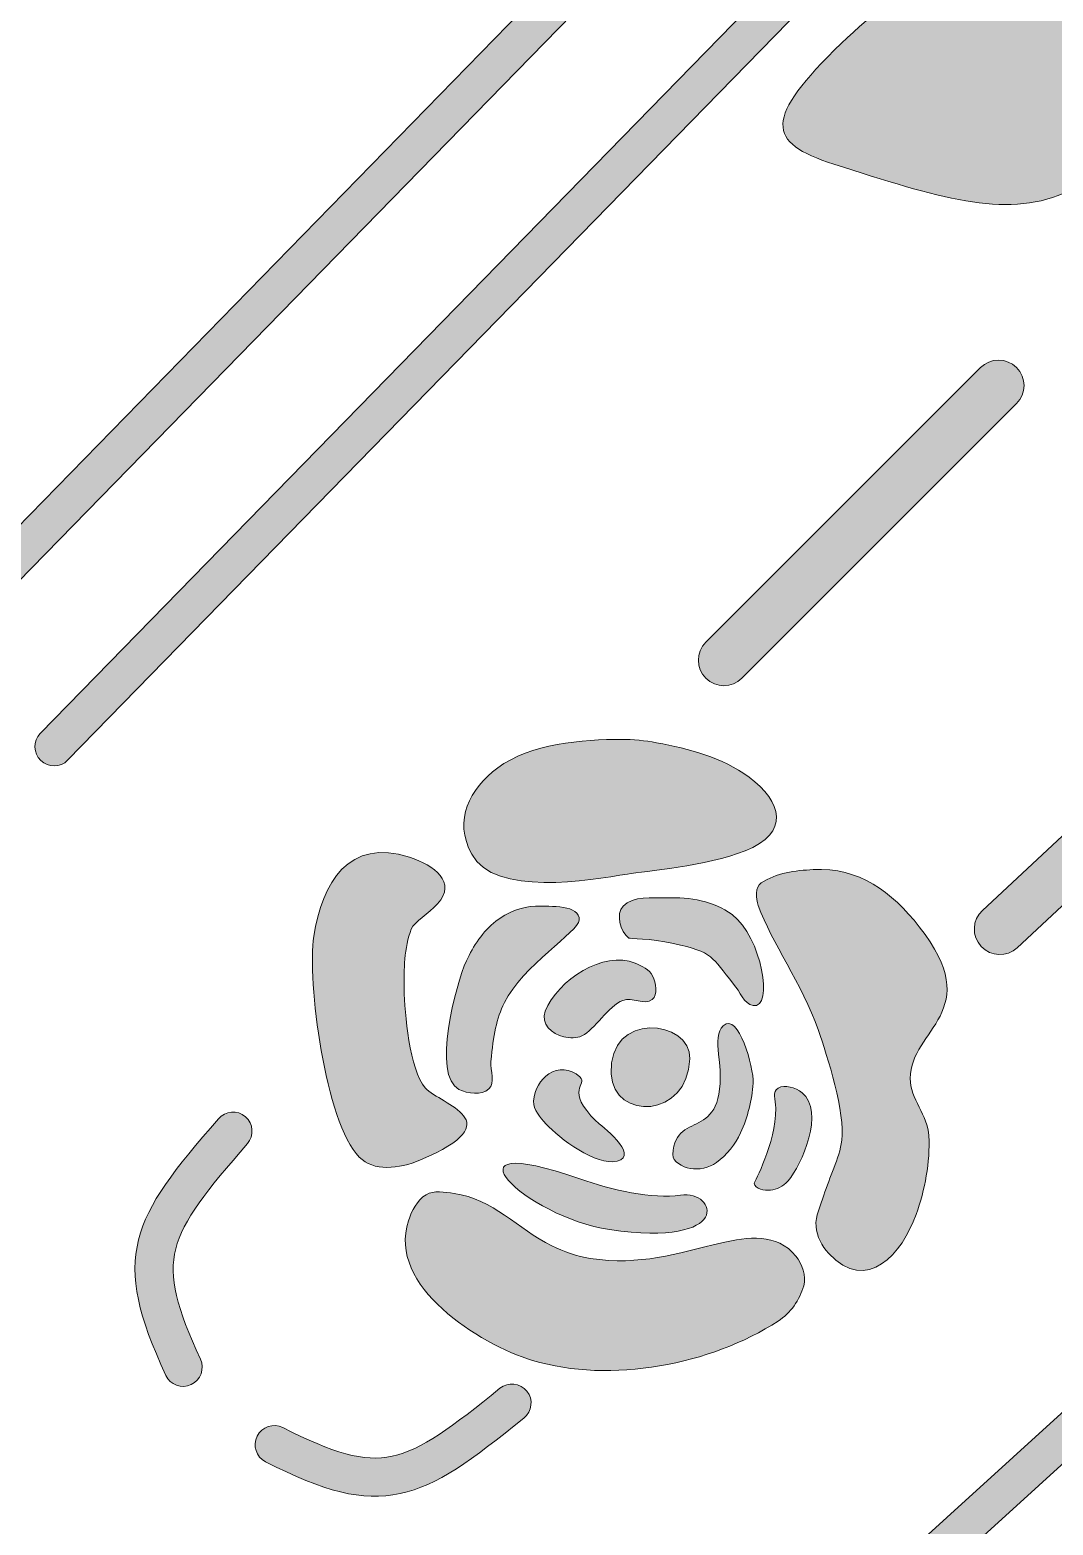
# Model space of a CAD drawing. Header units: inches. Extents: x -204 to 799, y -84 to 925.
# Drawn here: x 507.8 to 611.5, y 647.4 to 799 of the extents above; entities that cross this region are included whole.
import ezdxf

# ---------------------------------------------------------------- set-up
doc = ezdxf.new("R2010")
doc.units = ezdxf.units.IN
doc.header["$MEASUREMENT"] = 0
doc.layers.add('图层 1', color=7, linetype='Continuous')

# ---------------------------------------------------------------- blocks, each defined once
blk = doc.blocks.new('block 2')
at = {"layer": '图层 1', "true_color": 0xffffff}
h = blk.add_hatch(color=7, dxfattribs=at)
h.dxf.hatch_style = 2
edge = h.paths.add_edge_path()
edge.add_spline(control_points=[(493.99, 732.86), (494.76, 732.12), (495.99, 732.13), (496.74, 732.89), (496.74, 732.89), (595.12, 833.68), (595.12, 833.68), (595.86, 834.46), (595.85, 835.69), (595.08, 836.43), (594.32, 837.17), (593.08, 837.16), (592.34, 836.4), (592.34, 836.4), (493.96, 735.6), (493.96, 735.6), (493.22, 734.84), (493.24, 733.61), (493.99, 732.86)], knot_values=[0, 0, 0, 0, 1, 1, 1, 2, 2, 2, 3, 3, 3, 4, 4, 4, 5, 5, 5, 6, 6, 6, 6], degree=3, periodic=1)
h = blk.add_hatch(color=7, dxfattribs=at)
h.dxf.hatch_style = 2
edge = h.paths.add_edge_path()
edge.add_spline(control_points=[(607.27, 828.43), (607.27, 828.43), (508.9, 727.63), (508.9, 727.63), (508.16, 726.87), (508.17, 725.64), (508.94, 724.89), (509.7, 724.15), (510.93, 724.16), (511.67, 724.93), (511.67, 724.93), (610.05, 825.73), (610.05, 825.73), (610.79, 826.49), (610.78, 827.71), (610.02, 828.46), (609.25, 829.21), (608.02, 829.2), (607.27, 828.43)], knot_values=[0, 0, 0, 0, 1, 1, 1, 2, 2, 2, 3, 3, 3, 4, 4, 4, 5, 5, 5, 6, 6, 6, 6], degree=3, periodic=1)
h = blk.add_hatch(color=7, dxfattribs=at)
h.dxf.hatch_style = 2
edge = h.paths.add_edge_path()
edge.add_spline(control_points=[(624.35, 817.48), (619.95, 816.37), (615.49, 814.66), (610.96, 812.38), (606.44, 810.09), (596.33, 803.65), (590.09, 797.6), (582.22, 789.97), (582.43, 787.54), (589.32, 785.35), (599.93, 781.96), (606.59, 779.82), (612.64, 782.4), (614.95, 783.38), (617.2, 785.06), (619.52, 787.63), (637.76, 807.64), (642.87, 807.18), (667.88, 808.18), (653.81, 818.28), (639.44, 821.31), (624.35, 817.48)], knot_values=[0, 0, 0, 0, 1, 1, 1, 2, 2, 2, 3, 3, 3, 4, 4, 4, 5, 5, 5, 6, 6, 6, 7, 7, 7, 7], degree=3, periodic=1)
h = blk.add_hatch(color=7, dxfattribs=at)
h.dxf.hatch_style = 2
edge = h.paths.add_edge_path()
edge.add_spline(control_points=[(604.19, 764.72), (604.19, 764.72), (576.35, 736.88), (576.35, 736.88), (575.35, 735.88), (575.35, 734.24), (576.36, 733.23), (577.37, 732.22), (579, 732.22), (580, 733.24), (580, 733.24), (607.85, 761.08), (607.85, 761.08), (608.86, 762.08), (608.86, 763.72), (607.85, 764.73), (606.84, 765.73), (605.2, 765.73), (604.19, 764.72)], knot_values=[0, 0, 0, 0, 1, 1, 1, 2, 2, 2, 3, 3, 3, 4, 4, 4, 5, 5, 5, 6, 6, 6, 6], degree=3, periodic=1)
h = blk.add_hatch(color=7, dxfattribs=at)
h.dxf.hatch_style = 2
edge = h.paths.add_edge_path()
edge.add_spline(control_points=[(593.57, 638.97), (594.28, 638.17), (595.51, 638.11), (596.3, 638.83), (596.3, 638.83), (700.47, 733.63), (700.47, 733.63), (701.27, 734.34), (701.33, 735.57), (700.6, 736.36), (699.89, 737.14), (698.65, 737.21), (697.87, 736.48), (697.87, 736.48), (593.69, 641.7), (593.69, 641.7), (592.9, 640.98), (592.85, 639.75), (593.57, 638.97)], knot_values=[0, 0, 0, 0, 1, 1, 1, 2, 2, 2, 3, 3, 3, 4, 4, 4, 5, 5, 5, 6, 6, 6, 6], degree=3, periodic=1)
h = blk.add_hatch(color=7, dxfattribs=at)
h.dxf.hatch_style = 2
edge = h.paths.add_edge_path()
edge.add_spline(control_points=[(604.26, 706.05), (605.23, 705), (606.87, 704.94), (607.9, 705.91), (607.9, 705.91), (636.7, 732.76), (636.7, 732.76), (637.75, 733.74), (637.8, 735.38), (636.83, 736.42), (635.86, 737.46), (634.23, 737.52), (633.18, 736.55), (633.18, 736.55), (604.39, 709.7), (604.39, 709.7), (603.34, 708.73), (603.29, 707.09), (604.26, 706.05)], knot_values=[0, 0, 0, 0, 1, 1, 1, 2, 2, 2, 3, 3, 3, 4, 4, 4, 5, 5, 5, 6, 6, 6, 6], degree=3, periodic=1)
h = blk.add_hatch(color=7, dxfattribs=at)
h.dxf.hatch_style = 2
edge = h.paths.add_edge_path()
edge.add_spline(control_points=[(567.8, 727.04), (563.89, 727.02), (558.51, 726.61), (555.26, 724.15), (552.39, 721.99), (550.75, 718.9), (552.62, 715.4), (554.94, 711.09), (564.57, 712.74), (568.41, 713.39), (570.14, 713.67), (576.41, 714.18), (580.34, 715.74), (584.9, 717.55), (584.1, 720.73), (580.73, 723.21), (577.96, 725.25), (574.69, 726.07), (571.36, 726.7), (570.19, 726.92), (568.98, 727.04), (567.8, 727.04)], knot_values=[0, 0, 0, 0, 1, 1, 1, 2, 2, 2, 3, 3, 3, 4, 4, 4, 5, 5, 5, 6, 6, 6, 7, 7, 7, 7], degree=3, periodic=1)
h = blk.add_hatch(color=7, dxfattribs=at)
h.dxf.hatch_style = 2
edge = h.paths.add_edge_path()
edge.add_spline(control_points=[(603.74, 623.63), (603.74, 623.63), (707.91, 718.42), (707.91, 718.42), (708.71, 719.14), (708.77, 720.36), (708.04, 721.16), (707.33, 721.95), (706.1, 721.99), (705.31, 721.28), (705.31, 721.28), (601.13, 626.49), (601.13, 626.49), (600.35, 625.76), (600.28, 624.54), (601.01, 623.75), (601.72, 622.97), (602.95, 622.91), (603.74, 623.63)], knot_values=[0, 0, 0, 0, 1, 1, 1, 2, 2, 2, 3, 3, 3, 4, 4, 4, 5, 5, 5, 6, 6, 6, 6], degree=3, periodic=1)
h = blk.add_hatch(color=7, dxfattribs=at)
h.dxf.hatch_style = 2
edge = h.paths.add_edge_path()
edge.add_spline(control_points=[(549.16, 710.36), (551.15, 712.56), (548.83, 714.27), (546.33, 715.09), (540.15, 717.11), (537.46, 712.49), (536.62, 707.08), (535.92, 702.62), (537.79, 688.16), (541.22, 684.69), (542.67, 683.24), (545.19, 683.46), (547.44, 684.41), (556.81, 688.42), (549.53, 689.92), (547.92, 691.72), (546.32, 693.49), (545.82, 699.38), (545.78, 701.67), (545.76, 703.73), (545.76, 705.89), (546.5, 707.81), (546.8, 708.57), (548.26, 709.36), (549.16, 710.36)], knot_values=[0, 0, 0, 0, 1, 1, 1, 2, 2, 2, 3, 3, 3, 4, 4, 4, 5, 5, 5, 6, 6, 6, 7, 7, 7, 8, 8, 8, 8], degree=3, periodic=1)
h = blk.add_hatch(color=7, dxfattribs=at)
h.dxf.hatch_style = 2
edge = h.paths.add_edge_path()
edge.add_spline(control_points=[(588.32, 680.83), (588.01, 679.78), (587.42, 678.74), (587.52, 677.65), (587.59, 676.66), (588.12, 675.67), (588.79, 674.94), (592.72, 670.73), (596.26, 674.96), (597.66, 678.88), (598.57, 681.41), (599.08, 684.16), (598.97, 686.85), (598.88, 688.89), (597.06, 690.63), (597.06, 692.67), (597.08, 697.67), (604.81, 699.41), (597.99, 708.04), (595.16, 711.61), (591.9, 714.09), (587.23, 713.84), (585.43, 713.75), (583.48, 713.49), (581.97, 712.5), (581.32, 712.07), (581.4, 710.92), (581.67, 710.19), (583.02, 706.42), (586.07, 702.35), (587.76, 697.54), (588.66, 694.98), (590.51, 689.06), (590.14, 686.41), (589.87, 684.46), (588.88, 682.69), (588.32, 680.83)], knot_values=[0, 0, 0, 0, 1, 1, 1, 2, 2, 2, 3, 3, 3, 4, 4, 4, 5, 5, 5, 6, 6, 6, 7, 7, 7, 8, 8, 8, 9, 9, 9, 10, 10, 10, 11, 11, 11, 12, 12, 12, 12], degree=3, periodic=1)
h = blk.add_hatch(color=7, dxfattribs=at)
h.dxf.hatch_style = 2
edge = h.paths.add_edge_path()
edge.add_spline(control_points=[(579.02, 709.27), (577.13, 710.67), (574.78, 711.05), (572.39, 710.97), (570.89, 710.94), (568.99, 711.23), (567.96, 710.13), (567.21, 709.33), (567.69, 707.56), (568.55, 706.89), (568.62, 706.84), (570.69, 706.87), (573.06, 706.36), (577.22, 705.45), (576.87, 705), (579.17, 702.24), (579.81, 701.49), (580.19, 700.21), (581.15, 700.05), (583.22, 699.72), (582.05, 707.01), (579.02, 709.27)], knot_values=[0, 0, 0, 0, 1, 1, 1, 2, 2, 2, 3, 3, 3, 4, 4, 4, 5, 5, 5, 6, 6, 6, 7, 7, 7, 7], degree=3, periodic=1)
h = blk.add_hatch(color=7, dxfattribs=at)
h.dxf.hatch_style = 2
edge = h.paths.add_edge_path()
edge.add_spline(control_points=[(551.33, 691.56), (552.23, 691.12), (553.6, 690.94), (554.36, 691.6), (555.06, 692.21), (554.49, 693.46), (554.57, 694.4), (554.81, 697.07), (555.13, 698.71), (555.93, 700.35), (557.77, 704.07), (563.47, 707.59), (563.52, 708.72), (563.61, 710.27), (560.64, 710.13), (559.1, 710.12), (557.67, 710.1), (556.2, 709.5), (555.07, 708.6), (553.76, 707.57), (552.77, 706.1), (552.08, 704.58), (551.04, 702.29), (548.56, 692.92), (551.33, 691.56)], knot_values=[0, 0, 0, 0, 1, 1, 1, 2, 2, 2, 3, 3, 3, 4, 4, 4, 5, 5, 5, 6, 6, 6, 7, 7, 7, 8, 8, 8, 8], degree=3, periodic=1)
h = blk.add_hatch(color=7, dxfattribs=at)
h.dxf.hatch_style = 2
edge = h.paths.add_edge_path()
edge.add_spline(control_points=[(569.18, 704.35), (566.03, 705.7), (561.31, 702.63), (560.07, 699.48), (559.59, 698.23), (560.77, 697.13), (561.95, 696.89), (562.55, 696.76), (563.25, 696.72), (563.8, 696.98), (565.08, 697.59), (566.47, 700.02), (567.94, 700.58), (568.87, 700.94), (570.15, 700.05), (570.92, 700.67), (571.53, 701.17), (571.3, 702.34), (570.95, 703.06), (570.64, 703.71), (569.85, 704.06), (569.18, 704.35)], knot_values=[0, 0, 0, 0, 1, 1, 1, 2, 2, 2, 3, 3, 3, 4, 4, 4, 5, 5, 5, 6, 6, 6, 7, 7, 7, 7], degree=3, periodic=1)
h = blk.add_hatch(color=7, dxfattribs=at)
h.dxf.hatch_style = 2
edge = h.paths.add_edge_path()
edge.add_spline(control_points=[(566.76, 693.14), (567.02, 688.36), (574.53, 688.61), (574.73, 694.65), (574.88, 698.63), (566.43, 699.54), (566.76, 693.14)], knot_values=[0, 0, 0, 0, 1, 1, 1, 2, 2, 2, 2], degree=3, periodic=1)
h = blk.add_hatch(color=7, dxfattribs=at)
h.dxf.hatch_style = 2
edge = h.paths.add_edge_path()
edge.add_spline(control_points=[(579.88, 687.16), (580.6, 688.74), (581.04, 690.46), (581.14, 692.19), (581.24, 693.8), (579.64, 699.42), (578.12, 698.01), (577.51, 697.46), (577.51, 696.34), (577.65, 695.13), (578.8, 685.6), (573.33, 689.91), (573, 684.97), (572.95, 684.22), (574.01, 683.69), (574.75, 683.54), (575.64, 683.38), (576.68, 683.61), (577.43, 684.14), (578.49, 684.89), (579.34, 685.99), (579.88, 687.16)], knot_values=[0, 0, 0, 0, 1, 1, 1, 2, 2, 2, 3, 3, 3, 4, 4, 4, 5, 5, 5, 6, 6, 6, 7, 7, 7, 7], degree=3, periodic=1)
h = blk.add_hatch(color=7, dxfattribs=at)
h.dxf.hatch_style = 2
edge = h.paths.add_edge_path()
edge.add_spline(control_points=[(558.9, 690.36), (558.84, 689.49), (559.57, 688.72), (560.15, 688.07), (561.51, 686.56), (565.27, 683.77), (567.35, 684.29), (569.73, 684.89), (565.62, 688), (565.27, 688.32), (561.93, 691.54), (564.47, 692.02), (563.59, 692.82), (562.59, 693.74), (561.38, 693.73), (560.44, 693.13), (559.59, 692.59), (558.97, 691.58), (558.9, 690.36)], knot_values=[0, 0, 0, 0, 1, 1, 1, 2, 2, 2, 3, 3, 3, 4, 4, 4, 5, 5, 5, 6, 6, 6, 6], degree=3, periodic=1)
h = blk.add_hatch(color=7, dxfattribs=at)
h.dxf.hatch_style = 2
edge = h.paths.add_edge_path()
edge.add_spline(control_points=[(586.1, 691.22), (585.45, 691.75), (584.33, 692.08), (583.69, 691.69), (583.04, 691.3), (583.45, 690.58), (583.44, 689.64), (583.44, 686.02), (581.25, 682.12), (581.26, 682.05), (581.36, 681.41), (582.27, 681.3), (582.91, 681.35), (583.54, 681.4), (584.14, 681.68), (584.69, 682.3), (586.08, 683.87), (588.44, 689.32), (586.1, 691.22)], knot_values=[0, 0, 0, 0, 1, 1, 1, 2, 2, 2, 3, 3, 3, 4, 4, 4, 5, 5, 5, 6, 6, 6, 6], degree=3, periodic=1)
h = blk.add_hatch(color=7, dxfattribs=at)
h.dxf.hatch_style = 2
edge = h.paths.add_edge_path()
edge.add_spline(control_points=[(529.89, 686.06), (530.59, 686.87), (530.49, 688.09), (529.69, 688.79), (528.88, 689.49), (527.66, 689.4), (526.96, 688.59), (522.49, 683.42), (519.8, 680.07), (518.86, 676.32), (517.9, 672.46), (518.83, 668.61), (521.62, 662.57), (522.06, 661.6), (523.21, 661.18), (524.19, 661.63), (525.16, 662.08), (525.58, 663.23), (525.13, 664.2), (522.74, 669.37), (521.9, 672.53), (522.62, 675.38), (523.35, 678.32), (525.79, 681.34), (529.89, 686.06)], knot_values=[0, 0, 0, 0, 1, 1, 1, 2, 2, 2, 3, 3, 3, 4, 4, 4, 5, 5, 5, 6, 6, 6, 7, 7, 7, 8, 8, 8, 8], degree=3, periodic=1)
h = blk.add_hatch(color=7, dxfattribs=at)
h.dxf.hatch_style = 2
edge = h.paths.add_edge_path()
edge.add_spline(control_points=[(566.59, 677.35), (579.2, 675.5), (577.49, 681.38), (573.78, 680.83), (570.92, 680.41), (566.85, 681.35), (563.57, 682.49), (548.79, 687.64), (558.11, 678.6), (566.59, 677.35)], knot_values=[0, 0, 0, 0, 1, 1, 1, 2, 2, 2, 3, 3, 3, 3], degree=3, periodic=1)
h = blk.add_hatch(color=7, dxfattribs=at)
h.dxf.hatch_style = 2
edge = h.paths.add_edge_path()
edge.add_spline(control_points=[(586.27, 671.64), (586.55, 672.65), (586.14, 673.85), (585.49, 674.65), (583.54, 677.05), (580.61, 676.59), (577.96, 675.99), (573.3, 674.94), (569.75, 673.64), (564.64, 674.43), (563.29, 674.64), (561.96, 675.1), (560.73, 675.7), (557.26, 677.41), (554.78, 680.47), (550.84, 681.01), (549.89, 681.13), (548.8, 681.36), (547.99, 680.88), (547.08, 680.33), (546.54, 679.25), (546.21, 678.23), (544.02, 671.61), (553.37, 665.74), (558.79, 664.09), (566.72, 661.69), (576.88, 663.65), (583.69, 668.07), (584.92, 668.87), (585.88, 670.22), (586.27, 671.64)], knot_values=[0, 0, 0, 0, 1, 1, 1, 2, 2, 2, 3, 3, 3, 4, 4, 4, 5, 5, 5, 6, 6, 6, 7, 7, 7, 8, 8, 8, 9, 9, 9, 10, 10, 10, 10], degree=3, periodic=1)
h = blk.add_hatch(color=7, dxfattribs=at)
h.dxf.hatch_style = 2
edge = h.paths.add_edge_path()
edge.add_spline(control_points=[(530.88, 656.41), (530.39, 655.47), (530.77, 654.3), (531.72, 653.81), (537.66, 650.81), (541.48, 649.74), (545.37, 650.58), (549.16, 651.39), (552.59, 653.95), (557.91, 658.24), (558.75, 658.91), (558.88, 660.12), (558.22, 660.96), (557.54, 661.8), (556.31, 661.93), (555.49, 661.26), (550.63, 657.34), (547.53, 655), (544.57, 654.38), (541.69, 653.75), (538.56, 654.69), (533.47, 657.28), (532.51, 657.75), (531.35, 657.37), (530.88, 656.41)], knot_values=[0, 0, 0, 0, 1, 1, 1, 2, 2, 2, 3, 3, 3, 4, 4, 4, 5, 5, 5, 6, 6, 6, 7, 7, 7, 8, 8, 8, 8], degree=3, periodic=1)
at = {"layer": '图层 1', "lineweight": 0}
for points, knots in [([(493.99, 732.86), (494.76, 732.12), (495.99, 732.13), (496.74, 732.89), (496.74, 732.89), (595.12, 833.68), (595.12, 833.68), (595.86, 834.46), (595.85, 835.69), (595.08, 836.43), (594.32, 837.17), (593.08, 837.16), (592.34, 836.4), (592.34, 836.4), (493.96, 735.6), (493.96, 735.6), (493.22, 734.84), (493.24, 733.61), (493.99, 732.86)], [0, 0, 0, 0, 1, 1, 1, 2, 2, 2, 3, 3, 3, 4, 4, 4, 5, 5, 5, 6, 6, 6, 6]), ([(607.27, 828.43), (607.27, 828.43), (508.9, 727.63), (508.9, 727.63), (508.16, 726.87), (508.17, 725.64), (508.94, 724.89), (509.7, 724.15), (510.93, 724.16), (511.67, 724.93), (511.67, 724.93), (610.05, 825.73), (610.05, 825.73), (610.79, 826.49), (610.78, 827.71), (610.02, 828.46), (609.25, 829.21), (608.02, 829.2), (607.27, 828.43)], [0, 0, 0, 0, 1, 1, 1, 2, 2, 2, 3, 3, 3, 4, 4, 4, 5, 5, 5, 6, 6, 6, 6]), ([(624.35, 817.48), (619.95, 816.37), (615.49, 814.66), (610.96, 812.38), (606.44, 810.09), (596.33, 803.65), (590.09, 797.6), (582.22, 789.97), (582.43, 787.54), (589.32, 785.35), (599.93, 781.96), (606.59, 779.82), (612.64, 782.4), (614.95, 783.38), (617.2, 785.06), (619.52, 787.63), (637.76, 807.64), (642.87, 807.18), (667.88, 808.18), (653.81, 818.28), (639.44, 821.31), (624.35, 817.48)], [0, 0, 0, 0, 1, 1, 1, 2, 2, 2, 3, 3, 3, 4, 4, 4, 5, 5, 5, 6, 6, 6, 7, 7, 7, 7]), ([(604.19, 764.72), (604.19, 764.72), (576.35, 736.88), (576.35, 736.88), (575.35, 735.88), (575.35, 734.24), (576.36, 733.23), (577.37, 732.22), (579, 732.22), (580, 733.24), (580, 733.24), (607.85, 761.08), (607.85, 761.08), (608.86, 762.08), (608.86, 763.72), (607.85, 764.73), (606.84, 765.73), (605.2, 765.73), (604.19, 764.72)], [0, 0, 0, 0, 1, 1, 1, 2, 2, 2, 3, 3, 3, 4, 4, 4, 5, 5, 5, 6, 6, 6, 6]), ([(593.57, 638.97), (594.28, 638.17), (595.51, 638.11), (596.3, 638.83), (596.3, 638.83), (700.47, 733.63), (700.47, 733.63), (701.27, 734.34), (701.33, 735.57), (700.6, 736.36), (699.89, 737.14), (698.65, 737.21), (697.87, 736.48), (697.87, 736.48), (593.69, 641.7), (593.69, 641.7), (592.9, 640.98), (592.85, 639.75), (593.57, 638.97)], [0, 0, 0, 0, 1, 1, 1, 2, 2, 2, 3, 3, 3, 4, 4, 4, 5, 5, 5, 6, 6, 6, 6]), ([(604.26, 706.05), (605.23, 705), (606.87, 704.94), (607.9, 705.91), (607.9, 705.91), (636.7, 732.76), (636.7, 732.76), (637.75, 733.74), (637.8, 735.38), (636.83, 736.42), (635.86, 737.46), (634.23, 737.52), (633.18, 736.55), (633.18, 736.55), (604.39, 709.7), (604.39, 709.7), (603.34, 708.73), (603.29, 707.09), (604.26, 706.05)], [0, 0, 0, 0, 1, 1, 1, 2, 2, 2, 3, 3, 3, 4, 4, 4, 5, 5, 5, 6, 6, 6, 6]), ([(567.8, 727.04), (563.89, 727.02), (558.51, 726.61), (555.26, 724.15), (552.39, 721.99), (550.75, 718.9), (552.62, 715.4), (554.94, 711.09), (564.57, 712.74), (568.41, 713.39), (570.14, 713.67), (576.41, 714.18), (580.34, 715.74), (584.9, 717.55), (584.1, 720.73), (580.73, 723.21), (577.96, 725.25), (574.69, 726.07), (571.36, 726.7), (570.19, 726.92), (568.98, 727.04), (567.8, 727.04)], [0, 0, 0, 0, 1, 1, 1, 2, 2, 2, 3, 3, 3, 4, 4, 4, 5, 5, 5, 6, 6, 6, 7, 7, 7, 7]), ([(603.74, 623.63), (603.74, 623.63), (707.91, 718.42), (707.91, 718.42), (708.71, 719.14), (708.77, 720.36), (708.04, 721.16), (707.33, 721.95), (706.1, 721.99), (705.31, 721.28), (705.31, 721.28), (601.13, 626.49), (601.13, 626.49), (600.35, 625.76), (600.28, 624.54), (601.01, 623.75), (601.72, 622.97), (602.95, 622.91), (603.74, 623.63)], [0, 0, 0, 0, 1, 1, 1, 2, 2, 2, 3, 3, 3, 4, 4, 4, 5, 5, 5, 6, 6, 6, 6]), ([(549.16, 710.36), (551.15, 712.56), (548.83, 714.27), (546.33, 715.09), (540.15, 717.11), (537.46, 712.49), (536.62, 707.08), (535.92, 702.62), (537.79, 688.16), (541.22, 684.69), (542.67, 683.24), (545.19, 683.46), (547.44, 684.41), (556.81, 688.42), (549.53, 689.92), (547.92, 691.72), (546.32, 693.49), (545.82, 699.38), (545.78, 701.67), (545.76, 703.73), (545.76, 705.89), (546.5, 707.81), (546.8, 708.57), (548.26, 709.36), (549.16, 710.36)], [0, 0, 0, 0, 1, 1, 1, 2, 2, 2, 3, 3, 3, 4, 4, 4, 5, 5, 5, 6, 6, 6, 7, 7, 7, 8, 8, 8, 8]), ([(588.32, 680.83), (588.01, 679.78), (587.42, 678.74), (587.52, 677.65), (587.59, 676.66), (588.12, 675.67), (588.79, 674.94), (592.72, 670.73), (596.26, 674.96), (597.66, 678.88), (598.57, 681.41), (599.08, 684.16), (598.97, 686.85), (598.88, 688.89), (597.06, 690.63), (597.06, 692.67), (597.08, 697.67), (604.81, 699.41), (597.99, 708.04), (595.16, 711.61), (591.9, 714.09), (587.23, 713.84), (585.43, 713.75), (583.48, 713.49), (581.97, 712.5), (581.32, 712.07), (581.4, 710.92), (581.67, 710.19), (583.02, 706.42), (586.07, 702.35), (587.76, 697.54), (588.66, 694.98), (590.51, 689.06), (590.14, 686.41), (589.87, 684.46), (588.88, 682.69), (588.32, 680.83)], [0, 0, 0, 0, 1, 1, 1, 2, 2, 2, 3, 3, 3, 4, 4, 4, 5, 5, 5, 6, 6, 6, 7, 7, 7, 8, 8, 8, 9, 9, 9, 10, 10, 10, 11, 11, 11, 12, 12, 12, 12]), ([(579.02, 709.27), (577.13, 710.67), (574.78, 711.05), (572.39, 710.97), (570.89, 710.94), (568.99, 711.23), (567.96, 710.13), (567.21, 709.33), (567.69, 707.56), (568.55, 706.89), (568.62, 706.84), (570.69, 706.87), (573.06, 706.36), (577.22, 705.45), (576.87, 705), (579.17, 702.24), (579.81, 701.49), (580.19, 700.21), (581.15, 700.05), (583.22, 699.72), (582.05, 707.01), (579.02, 709.27)], [0, 0, 0, 0, 1, 1, 1, 2, 2, 2, 3, 3, 3, 4, 4, 4, 5, 5, 5, 6, 6, 6, 7, 7, 7, 7]), ([(551.33, 691.56), (552.23, 691.12), (553.6, 690.94), (554.36, 691.6), (555.06, 692.21), (554.49, 693.46), (554.57, 694.4), (554.81, 697.07), (555.13, 698.71), (555.93, 700.35), (557.77, 704.07), (563.47, 707.59), (563.52, 708.72), (563.61, 710.27), (560.64, 710.13), (559.1, 710.12), (557.67, 710.1), (556.2, 709.5), (555.07, 708.6), (553.76, 707.57), (552.77, 706.1), (552.08, 704.58), (551.04, 702.29), (548.56, 692.92), (551.33, 691.56)], [0, 0, 0, 0, 1, 1, 1, 2, 2, 2, 3, 3, 3, 4, 4, 4, 5, 5, 5, 6, 6, 6, 7, 7, 7, 8, 8, 8, 8]), ([(569.18, 704.35), (566.03, 705.7), (561.31, 702.63), (560.07, 699.48), (559.59, 698.23), (560.77, 697.13), (561.95, 696.89), (562.55, 696.76), (563.25, 696.72), (563.8, 696.98), (565.08, 697.59), (566.47, 700.02), (567.94, 700.58), (568.87, 700.94), (570.15, 700.05), (570.92, 700.67), (571.53, 701.17), (571.3, 702.34), (570.95, 703.06), (570.64, 703.71), (569.85, 704.06), (569.18, 704.35)], [0, 0, 0, 0, 1, 1, 1, 2, 2, 2, 3, 3, 3, 4, 4, 4, 5, 5, 5, 6, 6, 6, 7, 7, 7, 7]), ([(566.76, 693.14), (567.02, 688.36), (574.53, 688.61), (574.73, 694.65), (574.88, 698.63), (566.43, 699.54), (566.76, 693.14)], [0, 0, 0, 0, 1, 1, 1, 2, 2, 2, 2]), ([(579.88, 687.16), (580.6, 688.74), (581.04, 690.46), (581.14, 692.19), (581.24, 693.8), (579.64, 699.42), (578.12, 698.01), (577.51, 697.46), (577.51, 696.34), (577.65, 695.13), (578.8, 685.6), (573.33, 689.91), (573, 684.97), (572.95, 684.22), (574.01, 683.69), (574.75, 683.54), (575.64, 683.38), (576.68, 683.61), (577.43, 684.14), (578.49, 684.89), (579.34, 685.99), (579.88, 687.16)], [0, 0, 0, 0, 1, 1, 1, 2, 2, 2, 3, 3, 3, 4, 4, 4, 5, 5, 5, 6, 6, 6, 7, 7, 7, 7]), ([(558.9, 690.36), (558.84, 689.49), (559.57, 688.72), (560.15, 688.07), (561.51, 686.56), (565.27, 683.77), (567.35, 684.29), (569.73, 684.89), (565.62, 688), (565.27, 688.32), (561.93, 691.54), (564.47, 692.02), (563.59, 692.82), (562.59, 693.74), (561.38, 693.73), (560.44, 693.13), (559.59, 692.59), (558.97, 691.58), (558.9, 690.36)], [0, 0, 0, 0, 1, 1, 1, 2, 2, 2, 3, 3, 3, 4, 4, 4, 5, 5, 5, 6, 6, 6, 6]), ([(586.1, 691.22), (585.45, 691.75), (584.33, 692.08), (583.69, 691.69), (583.04, 691.3), (583.45, 690.58), (583.44, 689.64), (583.44, 686.02), (581.25, 682.12), (581.26, 682.05), (581.36, 681.41), (582.27, 681.3), (582.91, 681.35), (583.54, 681.4), (584.14, 681.68), (584.69, 682.3), (586.08, 683.87), (588.44, 689.32), (586.1, 691.22)], [0, 0, 0, 0, 1, 1, 1, 2, 2, 2, 3, 3, 3, 4, 4, 4, 5, 5, 5, 6, 6, 6, 6]), ([(529.89, 686.06), (530.59, 686.87), (530.49, 688.09), (529.69, 688.79), (528.88, 689.49), (527.66, 689.4), (526.96, 688.59), (522.49, 683.42), (519.8, 680.07), (518.86, 676.32), (517.9, 672.46), (518.83, 668.61), (521.62, 662.57), (522.06, 661.6), (523.21, 661.18), (524.19, 661.63), (525.16, 662.08), (525.58, 663.23), (525.13, 664.2), (522.74, 669.37), (521.9, 672.53), (522.62, 675.38), (523.35, 678.32), (525.79, 681.34), (529.89, 686.06)], [0, 0, 0, 0, 1, 1, 1, 2, 2, 2, 3, 3, 3, 4, 4, 4, 5, 5, 5, 6, 6, 6, 7, 7, 7, 8, 8, 8, 8]), ([(566.59, 677.35), (579.2, 675.5), (577.49, 681.38), (573.78, 680.83), (570.92, 680.41), (566.85, 681.35), (563.57, 682.49), (548.79, 687.64), (558.11, 678.6), (566.59, 677.35)], [0, 0, 0, 0, 1, 1, 1, 2, 2, 2, 3, 3, 3, 3]), ([(586.27, 671.64), (586.55, 672.65), (586.14, 673.85), (585.49, 674.65), (583.54, 677.05), (580.61, 676.59), (577.96, 675.99), (573.3, 674.94), (569.75, 673.64), (564.64, 674.43), (563.29, 674.64), (561.96, 675.1), (560.73, 675.7), (557.26, 677.41), (554.78, 680.47), (550.84, 681.01), (549.89, 681.13), (548.8, 681.36), (547.99, 680.88), (547.08, 680.33), (546.54, 679.25), (546.21, 678.23), (544.02, 671.61), (553.37, 665.74), (558.79, 664.09), (566.72, 661.69), (576.88, 663.65), (583.69, 668.07), (584.92, 668.87), (585.88, 670.22), (586.27, 671.64)], [0, 0, 0, 0, 1, 1, 1, 2, 2, 2, 3, 3, 3, 4, 4, 4, 5, 5, 5, 6, 6, 6, 7, 7, 7, 8, 8, 8, 9, 9, 9, 10, 10, 10, 10]), ([(530.88, 656.41), (530.39, 655.47), (530.77, 654.3), (531.72, 653.81), (537.66, 650.81), (541.48, 649.74), (545.37, 650.58), (549.16, 651.39), (552.59, 653.95), (557.91, 658.24), (558.75, 658.91), (558.88, 660.12), (558.22, 660.96), (557.54, 661.8), (556.31, 661.93), (555.49, 661.26), (550.63, 657.34), (547.53, 655), (544.57, 654.38), (541.69, 653.75), (538.56, 654.69), (533.47, 657.28), (532.51, 657.75), (531.35, 657.37), (530.88, 656.41)], [0, 0, 0, 0, 1, 1, 1, 2, 2, 2, 3, 3, 3, 4, 4, 4, 5, 5, 5, 6, 6, 6, 7, 7, 7, 8, 8, 8, 8])]:
    blk.add_open_spline(points, degree=3, knots=knots, dxfattribs=at)

msp = doc.modelspace()

# ---------------------------------------------------------------- block references
at = {"layer": '图层 1'}
msp.add_blockref('block 2', (0, 0), dxfattribs=at)

doc.saveas('drawing.dxf')
